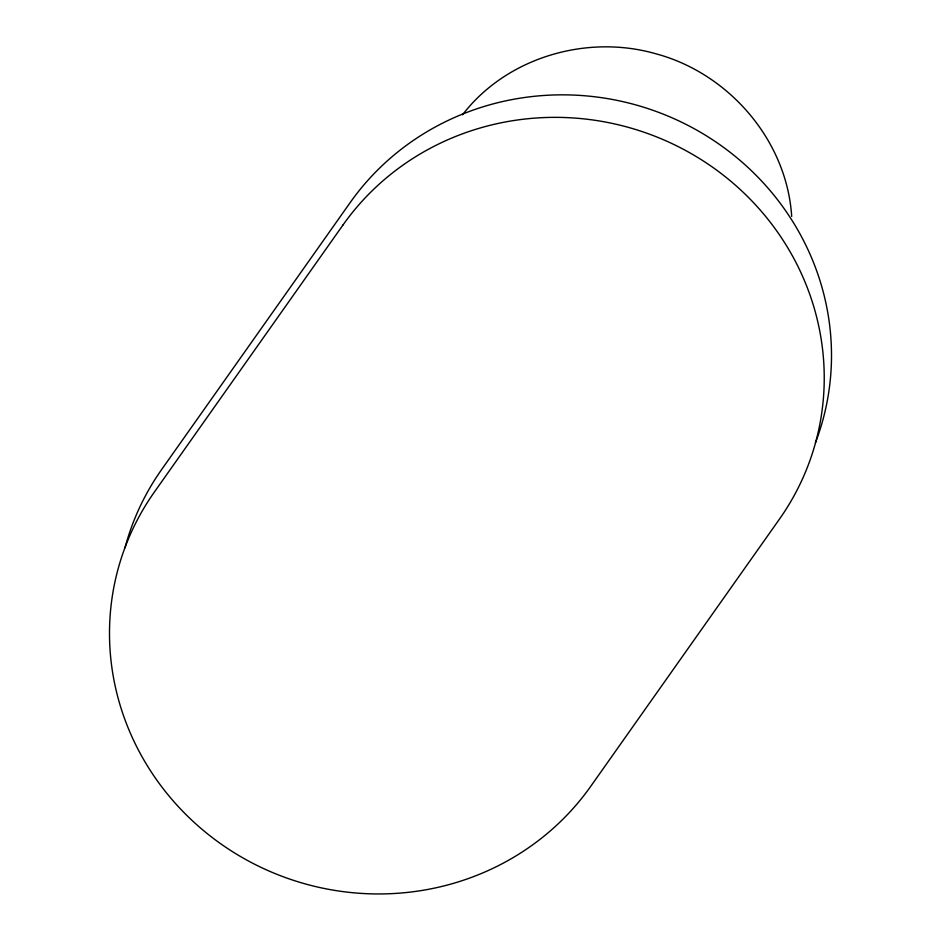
<?xml version="1.0" encoding="UTF-8"?>
<svg xmlns="http://www.w3.org/2000/svg" width="941" height="941" viewBox="0 0 941 941"><rect width="100%" height="100%" fill="white"/><g stroke="black" fill="none" stroke-linecap="round" stroke-linejoin="round"><path stroke-width="1.41" d="M462.549 114.767C506.54 57.495 586.502 34.052 655.348 53.637C728.605 73.022 786.852 140.209 791.687 216.43M815.4 442.858A263.998 253.764 17.9 0 0 688.083 125.447A263.998 253.764 17.9 0 0 350.252 202.48L161.605 469.594A263.998 253.764 17.9 0 0 125 547.756M342.983 224.993L154.336 492.096A263.998 253.764 17.9 0 0 225.64 847.182A263.998 253.764 17.9 0 0 590.748 786.311L779.395 519.209A263.998 253.764 17.9 0 0 708.091 164.122A263.998 253.764 17.9 0 0 342.983 224.993"/></g></svg>
